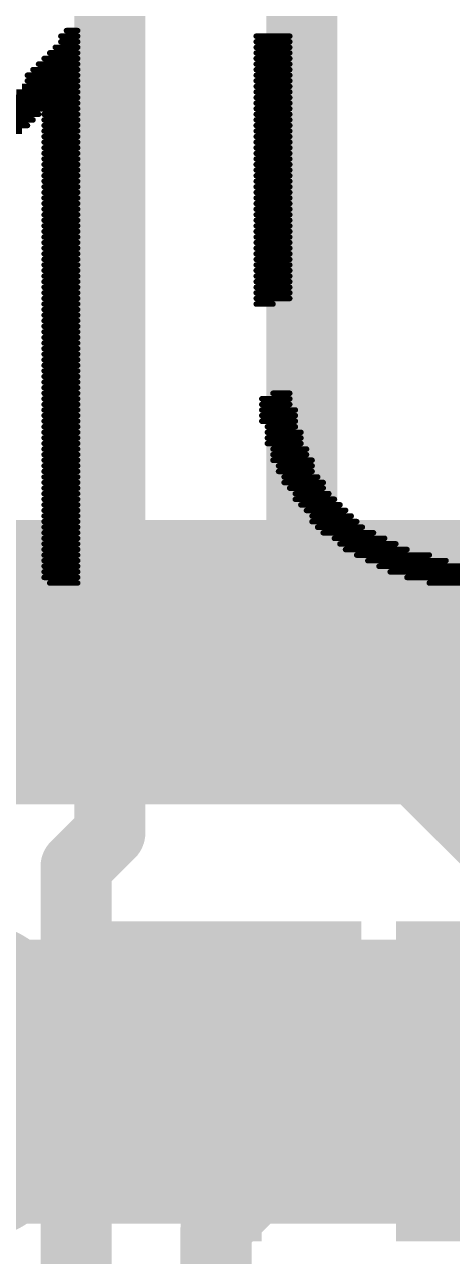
# Model space of a CAD drawing. Header units: inches. Extents: x -0.14 to 1.19, y -0.12 to 0.99.
# Drawn here: x 0.401 to 0.461, y 0.2226 to 0.3957 of the extents above; entities that cross this region are included whole.
import ezdxf

# ---------------------------------------------------------------- set-up
doc = ezdxf.new("R2010")
doc.units = ezdxf.units.IN
doc.header["$MEASUREMENT"] = 0
for name, color, linetype in [('Bottom Layer', 5, 'Continuous'), ('Bottom Overlay', 54, 'Continuous'), ('Top Layer', 1, 'Continuous'), ('Top Overlay', 2, 'Continuous'), ('Via Holes', 16, 'Continuous')]:
    doc.layers.add(name, color=color, linetype=linetype)
doc.styles.add('Arial_Bold', font='', dxfattribs={"height": 0.2})
doc.styles.get('Arial_Bold').set_extended_font_data('Arial', bold=True)

# ---------------------------------------------------------------- blocks, each defined once
blk = doc.blocks.new('SO_14_35')
at = {"layer": 'Top Overlay', "const_width": 0.005}
blk.add_lwpolyline([(-0.071, -0.173), (0.071, -0.173)], dxfattribs=at)

msp = doc.modelspace()

# ---------------------------------------------------------------- hatches: boundary and pattern name
at = {"layer": 'Bottom Layer'}
h = msp.add_hatch(color=5, dxfattribs=at)
edge = h.paths.add_edge_path()
edge.add_arc((0.4486185, 0.2470836), 0.011811, 0, 360)
at = {"layer": 'Top Layer'}
h = msp.add_hatch(color=1, dxfattribs=at)
edge = h.paths.add_edge_path()
edge.add_arc((0.4486185, 0.2470836), 0.011811, 0, 360)
at = {"layer": 'Via Holes'}
h = msp.add_hatch(color=7, dxfattribs=at)
edge = h.paths.add_edge_path()
edge.add_arc((0.4486185, 0.2470836), 0.0059055, 0, 360)

# ---------------------------------------------------------------- linework, layer by layer
at = {"layer": 'Bottom Layer', "const_width": 0.04}
for points in [[(0.3444315, 0.3060341), (0.6605685, 0.3060341)], [(0.364, 0.247), (0.4285349, 0.247)], [(0.4285349, 0.247), (0.4286185, 0.2470836)], [(0.4286185, 0.247), (0.527, 0.247)]]:
    msp.add_lwpolyline(points, dxfattribs=at)
at = {"layer": 'Bottom Layer', "const_width": 0.02}
for points in [[(0.4185349, 0.247, 1), (0.4385349, 0.247, 1)], [(0.4185349, 0.247, 1), (0.4385349, 0.247, 1)], [(0.4186185, 0.2470836, 1), (0.4386185, 0.2470836, 1)], [(0.4186185, 0.247, 1), (0.4386185, 0.247, 1)]]:
    msp.add_lwpolyline(points, format="xyb", close=True, dxfattribs=at)
at = {"layer": 'Bottom Overlay', "const_width": 0.000785}
for points in [[(0.4069068, 0.3948877), (0.4084768, 0.3948877)], [(0.4061217, 0.3941027), (0.4084768, 0.3941027)], [(0.4061217, 0.3933176), (0.4084768, 0.3933176)], [(0.4335984, 0.3941027), (0.4383087, 0.3941027)], [(0.4335984, 0.3933176), (0.4383087, 0.3933176)], [(0.4045517, 0.3917475), (0.4084768, 0.3917475)], [(0.4053367, 0.3925325), (0.4084768, 0.3925325)], [(0.4335984, 0.3925325), (0.4383087, 0.3925325)], [(0.4335984, 0.3917475), (0.4383087, 0.3917475)], [(0.4021965, 0.3893924), (0.4084768, 0.3893924)], [(0.4029816, 0.3901774), (0.4084768, 0.3901774)], [(0.4037666, 0.3909625), (0.4084768, 0.3909625)], [(0.4335984, 0.3909625), (0.4383087, 0.3909625)], [(0.4335984, 0.3901774), (0.4383087, 0.3901774)], [(0.4335984, 0.3893924), (0.4383087, 0.3893924)], [(0.4014114, 0.3886073), (0.4084768, 0.3886073)], [(0.4014114, 0.3878223), (0.4084768, 0.3878223)], [(0.4335984, 0.3886073), (0.4383087, 0.3886073)], [(0.4335984, 0.3878223), (0.4383087, 0.3878223)], [(0.3998414, 0.3862522), (0.4084768, 0.3862522)], [(0.4006264, 0.3870372), (0.4084768, 0.3870372)], [(0.4335984, 0.3870372), (0.4383087, 0.3870372)], [(0.4335984, 0.3862522), (0.4383087, 0.3862522)], [(0.3982713, 0.3846821), (0.4084768, 0.3846821)], [(0.3990563, 0.3854671), (0.4084768, 0.3854671)], [(0.4335984, 0.3854671), (0.4383087, 0.3854671)], [(0.4335984, 0.3846821), (0.4383087, 0.3846821)], [(0.3967012, 0.383112), (0.4029816, 0.383112)], [(0.3974863, 0.3838971), (0.4084768, 0.3838971)], [(0.4037666, 0.383112), (0.4084768, 0.383112)], [(0.4335984, 0.3838971), (0.4383087, 0.3838971)], [(0.4335984, 0.383112), (0.4383087, 0.383112)], [(0.3951311, 0.3807568), (0.4006264, 0.3807568)], [(0.3959161, 0.382327), (0.4021965, 0.382327)], [(0.3959161, 0.3815419), (0.4014114, 0.3815419)], [(0.4037666, 0.382327), (0.4084768, 0.382327)], [(0.4037666, 0.3815419), (0.4084768, 0.3815419)], [(0.4037666, 0.3807568), (0.4084768, 0.3807568)], [(0.4335984, 0.382327), (0.4383087, 0.382327)], [(0.4335984, 0.3815419), (0.4383087, 0.3815419)], [(0.4335984, 0.3807568), (0.4383087, 0.3807568)], [(0.4037666, 0.3799718), (0.4084768, 0.3799718)], [(0.4037666, 0.3791868), (0.4084768, 0.3791868)], [(0.4335984, 0.3799718), (0.4383087, 0.3799718)], [(0.4335984, 0.3791868), (0.4383087, 0.3791868)], [(0.4037666, 0.3784017), (0.4084768, 0.3784017)], [(0.4037666, 0.3776167), (0.4084768, 0.3776167)], [(0.4335984, 0.3784017), (0.4383087, 0.3784017)], [(0.4335984, 0.3776167), (0.4383087, 0.3776167)], [(0.4037666, 0.3768317), (0.4084768, 0.3768317)], [(0.4037666, 0.3760465), (0.4084768, 0.3760465)], [(0.4335984, 0.3768317), (0.4383087, 0.3768317)], [(0.4335984, 0.3760465), (0.4383087, 0.3760465)], [(0.4037666, 0.3752615), (0.4084768, 0.3752615)], [(0.4037666, 0.3744765), (0.4084768, 0.3744765)], [(0.4037666, 0.3736914), (0.4084768, 0.3736914)], [(0.4335984, 0.3752615), (0.4383087, 0.3752615)], [(0.4335984, 0.3744765), (0.4383087, 0.3744765)], [(0.4335984, 0.3736914), (0.4383087, 0.3736914)], [(0.4037666, 0.3729064), (0.4084768, 0.3729064)], [(0.4037666, 0.3721214), (0.4084768, 0.3721214)], [(0.4335984, 0.3729064), (0.4383087, 0.3729064)], [(0.4335984, 0.3721214), (0.4383087, 0.3721214)], [(0.4037666, 0.3713363), (0.4084768, 0.3713363)], [(0.4037666, 0.3705513), (0.4084768, 0.3705513)], [(0.4335984, 0.3713363), (0.4383087, 0.3713363)], [(0.4335984, 0.3705513), (0.4383087, 0.3705513)], [(0.4037666, 0.3697662), (0.4084768, 0.3697662)], [(0.4037666, 0.3689812), (0.4084768, 0.3689812)], [(0.4335984, 0.3697662), (0.4383087, 0.3697662)], [(0.4335984, 0.3689812), (0.4383087, 0.3689812)], [(0.4037666, 0.3681961), (0.4084768, 0.3681961)], [(0.4037666, 0.3674111), (0.4084768, 0.3674111)], [(0.4335984, 0.3681961), (0.4383087, 0.3681961)], [(0.4335984, 0.3674111), (0.4383087, 0.3674111)], [(0.4037666, 0.366626), (0.4084768, 0.366626)], [(0.4037666, 0.365841), (0.4084768, 0.365841)], [(0.4037666, 0.365056), (0.4084768, 0.365056)], [(0.4335984, 0.366626), (0.4383087, 0.366626)], [(0.4335984, 0.365841), (0.4383087, 0.365841)], [(0.4335984, 0.365056), (0.4383087, 0.365056)], [(0.4037666, 0.3642709), (0.4084768, 0.3642709)], [(0.4037666, 0.3634858), (0.4084768, 0.3634858)], [(0.4335984, 0.3642709), (0.4383087, 0.3642709)], [(0.4335984, 0.3634858), (0.4383087, 0.3634858)], [(0.4037666, 0.3627008), (0.4084768, 0.3627008)], [(0.4037666, 0.3619158), (0.4084768, 0.3619158)], [(0.4335984, 0.3627008), (0.4383087, 0.3627008)], [(0.4335984, 0.3619158), (0.4383087, 0.3619158)], [(0.4037666, 0.3611307), (0.4084768, 0.3611307)], [(0.4037666, 0.3603457), (0.4084768, 0.3603457)], [(0.4335984, 0.3611307), (0.4383087, 0.3611307)], [(0.4335984, 0.3603457), (0.4383087, 0.3603457)], [(0.4037666, 0.3595606), (0.4084768, 0.3595606)], [(0.4037666, 0.3587756), (0.4084768, 0.3587756)], [(0.4335984, 0.3595606), (0.4383087, 0.3595606)], [(0.4335984, 0.3587756), (0.4383087, 0.3587756)], [(0.4037666, 0.3579905), (0.4084768, 0.3579905)], [(0.4037666, 0.3572055), (0.4084768, 0.3572055)], [(0.4037666, 0.3564204), (0.4084768, 0.3564204)], [(0.4335984, 0.3579905), (0.4383087, 0.3579905)], [(0.4335984, 0.3572055), (0.4383087, 0.3572055)], [(0.4335984, 0.3564204), (0.4359535, 0.3564204)], [(0.4037666, 0.3556354), (0.4084768, 0.3556354)], [(0.4037666, 0.3548504), (0.4084768, 0.3548504)], [(0.4037666, 0.3540653), (0.4084768, 0.3540653)], [(0.4037666, 0.3532803), (0.4084768, 0.3532803)], [(0.4037666, 0.3524952), (0.4084768, 0.3524952)], [(0.4037666, 0.3517101), (0.4084768, 0.3517101)], [(0.4037666, 0.3509251), (0.4084768, 0.3509251)], [(0.4037666, 0.3501401), (0.4084768, 0.3501401)], [(0.4037666, 0.349355), (0.4084768, 0.349355)], [(0.4037666, 0.34857), (0.4084768, 0.34857)], [(0.4037666, 0.347785), (0.4084768, 0.347785)], [(0.4037666, 0.3469999), (0.4084768, 0.3469999)], [(0.4037666, 0.3462148), (0.4084768, 0.3462148)], [(0.4037666, 0.3454298), (0.4084768, 0.3454298)], [(0.4037666, 0.3446447), (0.4084768, 0.3446447)], [(0.4037666, 0.3438597), (0.4084768, 0.3438597)], [(0.4037666, 0.3430747), (0.4084768, 0.3430747)], [(0.4343834, 0.3430747), (0.4383087, 0.3430747)], [(0.4359535, 0.3438597), (0.4383087, 0.3438597)], [(0.4037666, 0.3422896), (0.4084768, 0.3422896)], [(0.4037666, 0.3415046), (0.4084768, 0.3415046)], [(0.4343834, 0.3422896), (0.4383087, 0.3422896)], [(0.4343834, 0.3415046), (0.4390937, 0.3415046)], [(0.4037666, 0.3407195), (0.4084768, 0.3407195)], [(0.4037666, 0.3399345), (0.4084768, 0.3399345)], [(0.4037666, 0.3391494), (0.4084768, 0.3391494)], [(0.4343834, 0.3407195), (0.4390937, 0.3407195)], [(0.4343834, 0.3399345), (0.4390937, 0.3399345)], [(0.4351684, 0.3391494), (0.4390937, 0.3391494)], [(0.4037666, 0.3383644), (0.4084768, 0.3383644)], [(0.4037666, 0.3375793), (0.4084768, 0.3375793)], [(0.4351684, 0.3383644), (0.4398787, 0.3383644)], [(0.4351684, 0.3375793), (0.4398787, 0.3375793)], [(0.4037666, 0.3367943), (0.4084768, 0.3367943)], [(0.4037666, 0.3360093), (0.4084768, 0.3360093)], [(0.4351684, 0.3367943), (0.4398787, 0.3367943)], [(0.4359535, 0.3360093), (0.4406638, 0.3360093)], [(0.4037666, 0.3352242), (0.4084768, 0.3352242)], [(0.4037666, 0.3344391), (0.4084768, 0.3344391)], [(0.4359535, 0.3352242), (0.4406638, 0.3352242)], [(0.4359535, 0.3344391), (0.4414488, 0.3344391)], [(0.4037666, 0.3336541), (0.4084768, 0.3336541)], [(0.4037666, 0.3328691), (0.4084768, 0.3328691)], [(0.4367385, 0.3336541), (0.4414488, 0.3336541)], [(0.4367385, 0.3328691), (0.4414488, 0.3328691)], [(0.4037666, 0.332084), (0.4084768, 0.332084)], [(0.4037666, 0.331299), (0.4084768, 0.331299)], [(0.4037666, 0.3305139), (0.4084768, 0.3305139)], [(0.4375235, 0.332084), (0.4422338, 0.332084)], [(0.4375235, 0.331299), (0.4430189, 0.331299)], [(0.4383087, 0.3305139), (0.4430189, 0.3305139)], [(0.4037666, 0.3297289), (0.4084768, 0.3297289)], [(0.4037666, 0.3289438), (0.4084768, 0.3289438)], [(0.4390937, 0.3297289), (0.443804, 0.3297289)], [(0.4390937, 0.3289438), (0.444589, 0.3289438)], [(0.4037666, 0.3281588), (0.4084768, 0.3281588)], [(0.4037666, 0.3273737), (0.4084768, 0.3273737)], [(0.4398787, 0.3281588), (0.4453741, 0.3281588)], [(0.4406638, 0.3273737), (0.4461591, 0.3273737)], [(0.4037666, 0.3265887), (0.4084768, 0.3265887)], [(0.4037666, 0.3258037), (0.4084768, 0.3258037)], [(0.4414488, 0.3265887), (0.4469441, 0.3265887)], [(0.4414488, 0.3258037), (0.4477292, 0.3258037)], [(0.4037666, 0.3250186), (0.4084768, 0.3250186)], [(0.4037666, 0.3242336), (0.4084768, 0.3242336)], [(0.4422338, 0.3250186), (0.4485142, 0.3250186)], [(0.4430189, 0.3242336), (0.4500843, 0.3242336)], [(0.4037666, 0.3234486), (0.4084768, 0.3234486)], [(0.4037666, 0.3226634), (0.4084768, 0.3226634)], [(0.4037666, 0.3218784), (0.4084768, 0.3218784)], [(0.444589, 0.3234486), (0.4516544, 0.3234486)], [(0.4453741, 0.3226634), (0.4532245, 0.3226634)], [(0.4461591, 0.3218784), (0.4547946, 0.3218784)], [(0.4037666, 0.3210934), (0.4084768, 0.3210934)], [(0.4037666, 0.3203083), (0.4084768, 0.3203083)], [(0.4477292, 0.3210934), (0.4579348, 0.3210934)], [(0.4492992, 0.3203083), (0.4602899, 0.3203083)], [(0.4037666, 0.3195233), (0.4084768, 0.3195233)], [(0.4037666, 0.3187383), (0.4084768, 0.3187383)], [(0.4508694, 0.3195233), (0.4854114, 0.3195233)], [(0.4524395, 0.3187383), (0.4830562, 0.3187383)], [(0.4037666, 0.3179532), (0.4084768, 0.3179532)], [(0.4045517, 0.3171681), (0.4084768, 0.3171681)], [(0.4547946, 0.3179532), (0.4807011, 0.3179532)], [(0.4579348, 0.3171681), (0.4775609, 0.3171681)]]:
    msp.add_lwpolyline(points, dxfattribs=at)
at = {"layer": 'Bottom Overlay', "const_width": 0.0003925}
for points in [[(0.4067106, 0.3948877, 1), (0.407103, 0.3948877, 1)], [(0.4082806, 0.3948877, 1), (0.408673, 0.3948877, 1)], [(0.4059255, 0.3941027, 1), (0.4063179, 0.3941027, 1)], [(0.4059255, 0.3933176, 1), (0.4063179, 0.3933176, 1)], [(0.4082806, 0.3941027, 1), (0.408673, 0.3941027, 1)], [(0.4082806, 0.3933176, 1), (0.408673, 0.3933176, 1)], [(0.4334022, 0.3941027, 1), (0.4337946, 0.3941027, 1)], [(0.4334022, 0.3933176, 1), (0.4337946, 0.3933176, 1)], [(0.4381125, 0.3941027, 1), (0.4385049, 0.3941027, 1)], [(0.4381125, 0.3933176, 1), (0.4385049, 0.3933176, 1)], [(0.4043555, 0.3917475, 1), (0.4047479, 0.3917475, 1)], [(0.4051405, 0.3925325, 1), (0.4055329, 0.3925325, 1)], [(0.4082806, 0.3925325, 1), (0.408673, 0.3925325, 1)], [(0.4082806, 0.3917475, 1), (0.408673, 0.3917475, 1)], [(0.4334022, 0.3925325, 1), (0.4337946, 0.3925325, 1)], [(0.4334022, 0.3917475, 1), (0.4337946, 0.3917475, 1)], [(0.4381125, 0.3925325, 1), (0.4385049, 0.3925325, 1)], [(0.4381125, 0.3917475, 1), (0.4385049, 0.3917475, 1)], [(0.4020003, 0.3893924, 1), (0.4023927, 0.3893924, 1)], [(0.4027854, 0.3901774, 1), (0.4031778, 0.3901774, 1)], [(0.4035704, 0.3909625, 1), (0.4039628, 0.3909625, 1)], [(0.4082806, 0.3909625, 1), (0.408673, 0.3909625, 1)], [(0.4082806, 0.3901774, 1), (0.408673, 0.3901774, 1)], [(0.4082806, 0.3893924, 1), (0.408673, 0.3893924, 1)], [(0.4334022, 0.3909625, 1), (0.4337946, 0.3909625, 1)], [(0.4334022, 0.3901774, 1), (0.4337946, 0.3901774, 1)], [(0.4334022, 0.3893924, 1), (0.4337946, 0.3893924, 1)], [(0.4381125, 0.3909625, 1), (0.4385049, 0.3909625, 1)], [(0.4381125, 0.3901774, 1), (0.4385049, 0.3901774, 1)], [(0.4381125, 0.3893924, 1), (0.4385049, 0.3893924, 1)], [(0.4012152, 0.3886073, 1), (0.4016076, 0.3886073, 1)], [(0.4012152, 0.3878223, 1), (0.4016076, 0.3878223, 1)], [(0.4082806, 0.3886073, 1), (0.408673, 0.3886073, 1)], [(0.4082806, 0.3878223, 1), (0.408673, 0.3878223, 1)], [(0.4334022, 0.3886073, 1), (0.4337946, 0.3886073, 1)], [(0.4334022, 0.3878223, 1), (0.4337946, 0.3878223, 1)], [(0.4381125, 0.3886073, 1), (0.4385049, 0.3886073, 1)], [(0.4381125, 0.3878223, 1), (0.4385049, 0.3878223, 1)], [(0.4082806, 0.3870372, 1), (0.408673, 0.3870372, 1)], [(0.4082806, 0.3862522, 1), (0.408673, 0.3862522, 1)], [(0.4334022, 0.3870372, 1), (0.4337946, 0.3870372, 1)], [(0.4334022, 0.3862522, 1), (0.4337946, 0.3862522, 1)], [(0.4381125, 0.3870372, 1), (0.4385049, 0.3870372, 1)], [(0.4381125, 0.3862522, 1), (0.4385049, 0.3862522, 1)], [(0.4082806, 0.3854671, 1), (0.408673, 0.3854671, 1)], [(0.4082806, 0.3846821, 1), (0.408673, 0.3846821, 1)], [(0.4334022, 0.3854671, 1), (0.4337946, 0.3854671, 1)], [(0.4334022, 0.3846821, 1), (0.4337946, 0.3846821, 1)], [(0.4381125, 0.3854671, 1), (0.4385049, 0.3854671, 1)], [(0.4381125, 0.3846821, 1), (0.4385049, 0.3846821, 1)], [(0.4027854, 0.383112, 1), (0.4031778, 0.383112, 1)], [(0.4035704, 0.383112, 1), (0.4039628, 0.383112, 1)], [(0.4082806, 0.3838971, 1), (0.408673, 0.3838971, 1)], [(0.4082806, 0.383112, 1), (0.408673, 0.383112, 1)], [(0.4334022, 0.3838971, 1), (0.4337946, 0.3838971, 1)], [(0.4334022, 0.383112, 1), (0.4337946, 0.383112, 1)], [(0.4381125, 0.3838971, 1), (0.4385049, 0.3838971, 1)], [(0.4381125, 0.383112, 1), (0.4385049, 0.383112, 1)], [(0.4012152, 0.3815419, 1), (0.4016076, 0.3815419, 1)], [(0.4020003, 0.382327, 1), (0.4023927, 0.382327, 1)], [(0.4035704, 0.382327, 1), (0.4039628, 0.382327, 1)], [(0.4035704, 0.3815419, 1), (0.4039628, 0.3815419, 1)], [(0.4035704, 0.3807568, 1), (0.4039628, 0.3807568, 1)], [(0.4082806, 0.382327, 1), (0.408673, 0.382327, 1)], [(0.4082806, 0.3815419, 1), (0.408673, 0.3815419, 1)], [(0.4082806, 0.3807568, 1), (0.408673, 0.3807568, 1)], [(0.4334022, 0.382327, 1), (0.4337946, 0.382327, 1)], [(0.4334022, 0.3815419, 1), (0.4337946, 0.3815419, 1)], [(0.4334022, 0.3807568, 1), (0.4337946, 0.3807568, 1)], [(0.4381125, 0.382327, 1), (0.4385049, 0.382327, 1)], [(0.4381125, 0.3815419, 1), (0.4385049, 0.3815419, 1)], [(0.4381125, 0.3807568, 1), (0.4385049, 0.3807568, 1)], [(0.4035704, 0.3799718, 1), (0.4039628, 0.3799718, 1)], [(0.4035704, 0.3791868, 1), (0.4039628, 0.3791868, 1)], [(0.4082806, 0.3799718, 1), (0.408673, 0.3799718, 1)], [(0.4082806, 0.3791868, 1), (0.408673, 0.3791868, 1)], [(0.4334022, 0.3799718, 1), (0.4337946, 0.3799718, 1)], [(0.4334022, 0.3791868, 1), (0.4337946, 0.3791868, 1)], [(0.4381125, 0.3799718, 1), (0.4385049, 0.3799718, 1)], [(0.4381125, 0.3791868, 1), (0.4385049, 0.3791868, 1)], [(0.4035704, 0.3784017, 1), (0.4039628, 0.3784017, 1)], [(0.4035704, 0.3776167, 1), (0.4039628, 0.3776167, 1)], [(0.4082806, 0.3784017, 1), (0.408673, 0.3784017, 1)], [(0.4082806, 0.3776167, 1), (0.408673, 0.3776167, 1)], [(0.4334022, 0.3784017, 1), (0.4337946, 0.3784017, 1)], [(0.4334022, 0.3776167, 1), (0.4337946, 0.3776167, 1)], [(0.4381125, 0.3784017, 1), (0.4385049, 0.3784017, 1)], [(0.4381125, 0.3776167, 1), (0.4385049, 0.3776167, 1)], [(0.4035704, 0.3768317, 1), (0.4039628, 0.3768317, 1)], [(0.4035704, 0.3760465, 1), (0.4039628, 0.3760465, 1)], [(0.4082806, 0.3768317, 1), (0.408673, 0.3768317, 1)], [(0.4082806, 0.3760465, 1), (0.408673, 0.3760465, 1)], [(0.4334022, 0.3768317, 1), (0.4337946, 0.3768317, 1)], [(0.4334022, 0.3760465, 1), (0.4337946, 0.3760465, 1)], [(0.4381125, 0.3768317, 1), (0.4385049, 0.3768317, 1)], [(0.4381125, 0.3760465, 1), (0.4385049, 0.3760465, 1)], [(0.4035704, 0.3752615, 1), (0.4039628, 0.3752615, 1)], [(0.4035704, 0.3744765, 1), (0.4039628, 0.3744765, 1)], [(0.4035704, 0.3736914, 1), (0.4039628, 0.3736914, 1)], [(0.4082806, 0.3752615, 1), (0.408673, 0.3752615, 1)], [(0.4082806, 0.3744765, 1), (0.408673, 0.3744765, 1)], [(0.4082806, 0.3736914, 1), (0.408673, 0.3736914, 1)], [(0.4334022, 0.3752615, 1), (0.4337946, 0.3752615, 1)], [(0.4334022, 0.3744765, 1), (0.4337946, 0.3744765, 1)], [(0.4334022, 0.3736914, 1), (0.4337946, 0.3736914, 1)], [(0.4381125, 0.3752615, 1), (0.4385049, 0.3752615, 1)], [(0.4381125, 0.3744765, 1), (0.4385049, 0.3744765, 1)], [(0.4381125, 0.3736914, 1), (0.4385049, 0.3736914, 1)], [(0.4035704, 0.3729064, 1), (0.4039628, 0.3729064, 1)], [(0.4035704, 0.3721214, 1), (0.4039628, 0.3721214, 1)], [(0.4082806, 0.3729064, 1), (0.408673, 0.3729064, 1)], [(0.4082806, 0.3721214, 1), (0.408673, 0.3721214, 1)], [(0.4334022, 0.3729064, 1), (0.4337946, 0.3729064, 1)], [(0.4334022, 0.3721214, 1), (0.4337946, 0.3721214, 1)], [(0.4381125, 0.3729064, 1), (0.4385049, 0.3729064, 1)], [(0.4381125, 0.3721214, 1), (0.4385049, 0.3721214, 1)], [(0.4035704, 0.3713363, 1), (0.4039628, 0.3713363, 1)], [(0.4035704, 0.3705513, 1), (0.4039628, 0.3705513, 1)], [(0.4082806, 0.3713363, 1), (0.408673, 0.3713363, 1)], [(0.4082806, 0.3705513, 1), (0.408673, 0.3705513, 1)], [(0.4334022, 0.3713363, 1), (0.4337946, 0.3713363, 1)], [(0.4334022, 0.3705513, 1), (0.4337946, 0.3705513, 1)], [(0.4381125, 0.3713363, 1), (0.4385049, 0.3713363, 1)], [(0.4381125, 0.3705513, 1), (0.4385049, 0.3705513, 1)], [(0.4035704, 0.3697662, 1), (0.4039628, 0.3697662, 1)], [(0.4035704, 0.3689812, 1), (0.4039628, 0.3689812, 1)], [(0.4082806, 0.3697662, 1), (0.408673, 0.3697662, 1)], [(0.4082806, 0.3689812, 1), (0.408673, 0.3689812, 1)], [(0.4334022, 0.3697662, 1), (0.4337946, 0.3697662, 1)], [(0.4334022, 0.3689812, 1), (0.4337946, 0.3689812, 1)], [(0.4381125, 0.3697662, 1), (0.4385049, 0.3697662, 1)], [(0.4381125, 0.3689812, 1), (0.4385049, 0.3689812, 1)], [(0.4035704, 0.3681961, 1), (0.4039628, 0.3681961, 1)], [(0.4035704, 0.3674111, 1), (0.4039628, 0.3674111, 1)], [(0.4082806, 0.3681961, 1), (0.408673, 0.3681961, 1)], [(0.4082806, 0.3674111, 1), (0.408673, 0.3674111, 1)], [(0.4334022, 0.3681961, 1), (0.4337946, 0.3681961, 1)], [(0.4334022, 0.3674111, 1), (0.4337946, 0.3674111, 1)], [(0.4381125, 0.3681961, 1), (0.4385049, 0.3681961, 1)], [(0.4381125, 0.3674111, 1), (0.4385049, 0.3674111, 1)], [(0.4035704, 0.366626, 1), (0.4039628, 0.366626, 1)], [(0.4035704, 0.365841, 1), (0.4039628, 0.365841, 1)], [(0.4035704, 0.365056, 1), (0.4039628, 0.365056, 1)], [(0.4082806, 0.366626, 1), (0.408673, 0.366626, 1)], [(0.4082806, 0.365841, 1), (0.408673, 0.365841, 1)], [(0.4082806, 0.365056, 1), (0.408673, 0.365056, 1)], [(0.4334022, 0.366626, 1), (0.4337946, 0.366626, 1)], [(0.4334022, 0.365841, 1), (0.4337946, 0.365841, 1)], [(0.4334022, 0.365056, 1), (0.4337946, 0.365056, 1)], [(0.4381125, 0.366626, 1), (0.4385049, 0.366626, 1)], [(0.4381125, 0.365841, 1), (0.4385049, 0.365841, 1)], [(0.4381125, 0.365056, 1), (0.4385049, 0.365056, 1)], [(0.4035704, 0.3642709, 1), (0.4039628, 0.3642709, 1)], [(0.4035704, 0.3634858, 1), (0.4039628, 0.3634858, 1)], [(0.4082806, 0.3642709, 1), (0.408673, 0.3642709, 1)], [(0.4082806, 0.3634858, 1), (0.408673, 0.3634858, 1)], [(0.4334022, 0.3642709, 1), (0.4337946, 0.3642709, 1)], [(0.4334022, 0.3634858, 1), (0.4337946, 0.3634858, 1)], [(0.4381125, 0.3642709, 1), (0.4385049, 0.3642709, 1)], [(0.4381125, 0.3634858, 1), (0.4385049, 0.3634858, 1)], [(0.4035704, 0.3627008, 1), (0.4039628, 0.3627008, 1)], [(0.4035704, 0.3619158, 1), (0.4039628, 0.3619158, 1)], [(0.4082806, 0.3627008, 1), (0.408673, 0.3627008, 1)], [(0.4082806, 0.3619158, 1), (0.408673, 0.3619158, 1)], [(0.4334022, 0.3627008, 1), (0.4337946, 0.3627008, 1)], [(0.4334022, 0.3619158, 1), (0.4337946, 0.3619158, 1)], [(0.4381125, 0.3627008, 1), (0.4385049, 0.3627008, 1)], [(0.4381125, 0.3619158, 1), (0.4385049, 0.3619158, 1)], [(0.4035704, 0.3611307, 1), (0.4039628, 0.3611307, 1)], [(0.4035704, 0.3603457, 1), (0.4039628, 0.3603457, 1)], [(0.4082806, 0.3611307, 1), (0.408673, 0.3611307, 1)], [(0.4082806, 0.3603457, 1), (0.408673, 0.3603457, 1)], [(0.4334022, 0.3611307, 1), (0.4337946, 0.3611307, 1)], [(0.4334022, 0.3603457, 1), (0.4337946, 0.3603457, 1)], [(0.4381125, 0.3611307, 1), (0.4385049, 0.3611307, 1)], [(0.4381125, 0.3603457, 1), (0.4385049, 0.3603457, 1)], [(0.4035704, 0.3595606, 1), (0.4039628, 0.3595606, 1)], [(0.4035704, 0.3587756, 1), (0.4039628, 0.3587756, 1)], [(0.4082806, 0.3595606, 1), (0.408673, 0.3595606, 1)], [(0.4082806, 0.3587756, 1), (0.408673, 0.3587756, 1)], [(0.4334022, 0.3595606, 1), (0.4337946, 0.3595606, 1)], [(0.4334022, 0.3587756, 1), (0.4337946, 0.3587756, 1)], [(0.4381125, 0.3595606, 1), (0.4385049, 0.3595606, 1)], [(0.4381125, 0.3587756, 1), (0.4385049, 0.3587756, 1)], [(0.4035704, 0.3579905, 1), (0.4039628, 0.3579905, 1)], [(0.4035704, 0.3572055, 1), (0.4039628, 0.3572055, 1)], [(0.4035704, 0.3564204, 1), (0.4039628, 0.3564204, 1)], [(0.4082806, 0.3579905, 1), (0.408673, 0.3579905, 1)], [(0.4082806, 0.3572055, 1), (0.408673, 0.3572055, 1)], [(0.4082806, 0.3564204, 1), (0.408673, 0.3564204, 1)], [(0.4334022, 0.3579905, 1), (0.4337946, 0.3579905, 1)], [(0.4334022, 0.3572055, 1), (0.4337946, 0.3572055, 1)], [(0.4334022, 0.3564204, 1), (0.4337946, 0.3564204, 1)], [(0.4357573, 0.3564204, 1), (0.4361497, 0.3564204, 1)], [(0.4381125, 0.3579905, 1), (0.4385049, 0.3579905, 1)], [(0.4381125, 0.3572055, 1), (0.4385049, 0.3572055, 1)], [(0.4035704, 0.3556354, 1), (0.4039628, 0.3556354, 1)], [(0.4035704, 0.3548504, 1), (0.4039628, 0.3548504, 1)], [(0.4082806, 0.3556354, 1), (0.408673, 0.3556354, 1)], [(0.4082806, 0.3548504, 1), (0.408673, 0.3548504, 1)], [(0.4035704, 0.3540653, 1), (0.4039628, 0.3540653, 1)], [(0.4035704, 0.3532803, 1), (0.4039628, 0.3532803, 1)], [(0.4082806, 0.3540653, 1), (0.408673, 0.3540653, 1)], [(0.4082806, 0.3532803, 1), (0.408673, 0.3532803, 1)], [(0.4035704, 0.3524952, 1), (0.4039628, 0.3524952, 1)], [(0.4035704, 0.3517101, 1), (0.4039628, 0.3517101, 1)], [(0.4082806, 0.3524952, 1), (0.408673, 0.3524952, 1)], [(0.4082806, 0.3517101, 1), (0.408673, 0.3517101, 1)], [(0.4035704, 0.3509251, 1), (0.4039628, 0.3509251, 1)], [(0.4035704, 0.3501401, 1), (0.4039628, 0.3501401, 1)], [(0.4082806, 0.3509251, 1), (0.408673, 0.3509251, 1)], [(0.4082806, 0.3501401, 1), (0.408673, 0.3501401, 1)], [(0.4035704, 0.349355, 1), (0.4039628, 0.349355, 1)], [(0.4035704, 0.34857, 1), (0.4039628, 0.34857, 1)], [(0.4035704, 0.347785, 1), (0.4039628, 0.347785, 1)], [(0.4082806, 0.349355, 1), (0.408673, 0.349355, 1)], [(0.4082806, 0.34857, 1), (0.408673, 0.34857, 1)], [(0.4082806, 0.347785, 1), (0.408673, 0.347785, 1)], [(0.4035704, 0.3469999, 1), (0.4039628, 0.3469999, 1)], [(0.4035704, 0.3462148, 1), (0.4039628, 0.3462148, 1)], [(0.4082806, 0.3469999, 1), (0.408673, 0.3469999, 1)], [(0.4082806, 0.3462148, 1), (0.408673, 0.3462148, 1)], [(0.4035704, 0.3454298, 1), (0.4039628, 0.3454298, 1)], [(0.4035704, 0.3446447, 1), (0.4039628, 0.3446447, 1)], [(0.4082806, 0.3454298, 1), (0.408673, 0.3454298, 1)], [(0.4082806, 0.3446447, 1), (0.408673, 0.3446447, 1)], [(0.4035704, 0.3438597, 1), (0.4039628, 0.3438597, 1)], [(0.4035704, 0.3430747, 1), (0.4039628, 0.3430747, 1)], [(0.4082806, 0.3438597, 1), (0.408673, 0.3438597, 1)], [(0.4082806, 0.3430747, 1), (0.408673, 0.3430747, 1)], [(0.4341872, 0.3430747, 1), (0.4345796, 0.3430747, 1)], [(0.4357573, 0.3438597, 1), (0.4361497, 0.3438597, 1)], [(0.4381125, 0.3438597, 1), (0.4385049, 0.3438597, 1)], [(0.4381125, 0.3430747, 1), (0.4385049, 0.3430747, 1)], [(0.4035704, 0.3422896, 1), (0.4039628, 0.3422896, 1)], [(0.4035704, 0.3415046, 1), (0.4039628, 0.3415046, 1)], [(0.4082806, 0.3422896, 1), (0.408673, 0.3422896, 1)], [(0.4082806, 0.3415046, 1), (0.408673, 0.3415046, 1)], [(0.4341872, 0.3422896, 1), (0.4345796, 0.3422896, 1)], [(0.4341872, 0.3415046, 1), (0.4345796, 0.3415046, 1)], [(0.4381125, 0.3422896, 1), (0.4385049, 0.3422896, 1)], [(0.4388975, 0.3415046, 1), (0.4392899, 0.3415046, 1)], [(0.4035704, 0.3407195, 1), (0.4039628, 0.3407195, 1)], [(0.4035704, 0.3399345, 1), (0.4039628, 0.3399345, 1)], [(0.4035704, 0.3391494, 1), (0.4039628, 0.3391494, 1)], [(0.4082806, 0.3407195, 1), (0.408673, 0.3407195, 1)], [(0.4082806, 0.3399345, 1), (0.408673, 0.3399345, 1)], [(0.4082806, 0.3391494, 1), (0.408673, 0.3391494, 1)], [(0.4341872, 0.3407195, 1), (0.4345796, 0.3407195, 1)], [(0.4341872, 0.3399345, 1), (0.4345796, 0.3399345, 1)], [(0.4349722, 0.3391494, 1), (0.4353646, 0.3391494, 1)], [(0.4388975, 0.3407195, 1), (0.4392899, 0.3407195, 1)], [(0.4388975, 0.3399345, 1), (0.4392899, 0.3399345, 1)], [(0.4388975, 0.3391494, 1), (0.4392899, 0.3391494, 1)], [(0.4035704, 0.3383644, 1), (0.4039628, 0.3383644, 1)], [(0.4035704, 0.3375793, 1), (0.4039628, 0.3375793, 1)], [(0.4082806, 0.3383644, 1), (0.408673, 0.3383644, 1)], [(0.4082806, 0.3375793, 1), (0.408673, 0.3375793, 1)], [(0.4349722, 0.3383644, 1), (0.4353646, 0.3383644, 1)], [(0.4349722, 0.3375793, 1), (0.4353646, 0.3375793, 1)], [(0.4396825, 0.3383644, 1), (0.4400749, 0.3383644, 1)], [(0.4396825, 0.3375793, 1), (0.4400749, 0.3375793, 1)], [(0.4035704, 0.3367943, 1), (0.4039628, 0.3367943, 1)], [(0.4035704, 0.3360093, 1), (0.4039628, 0.3360093, 1)], [(0.4082806, 0.3367943, 1), (0.408673, 0.3367943, 1)], [(0.4082806, 0.3360093, 1), (0.408673, 0.3360093, 1)], [(0.4349722, 0.3367943, 1), (0.4353646, 0.3367943, 1)], [(0.4357573, 0.3360093, 1), (0.4361497, 0.3360093, 1)], [(0.4396825, 0.3367943, 1), (0.4400749, 0.3367943, 1)], [(0.4404676, 0.3360093, 1), (0.44086, 0.3360093, 1)], [(0.4035704, 0.3352242, 1), (0.4039628, 0.3352242, 1)], [(0.4035704, 0.3344391, 1), (0.4039628, 0.3344391, 1)], [(0.4082806, 0.3352242, 1), (0.408673, 0.3352242, 1)], [(0.4082806, 0.3344391, 1), (0.408673, 0.3344391, 1)], [(0.4357573, 0.3352242, 1), (0.4361497, 0.3352242, 1)], [(0.4357573, 0.3344391, 1), (0.4361497, 0.3344391, 1)], [(0.4404676, 0.3352242, 1), (0.44086, 0.3352242, 1)], [(0.4412526, 0.3344391, 1), (0.441645, 0.3344391, 1)], [(0.4035704, 0.3336541, 1), (0.4039628, 0.3336541, 1)], [(0.4035704, 0.3328691, 1), (0.4039628, 0.3328691, 1)], [(0.4082806, 0.3336541, 1), (0.408673, 0.3336541, 1)], [(0.4082806, 0.3328691, 1), (0.408673, 0.3328691, 1)], [(0.4365423, 0.3336541, 1), (0.4369347, 0.3336541, 1)], [(0.4365423, 0.3328691, 1), (0.4369347, 0.3328691, 1)], [(0.4412526, 0.3336541, 1), (0.441645, 0.3336541, 1)], [(0.4412526, 0.3328691, 1), (0.441645, 0.3328691, 1)], [(0.4035704, 0.332084, 1), (0.4039628, 0.332084, 1)], [(0.4035704, 0.331299, 1), (0.4039628, 0.331299, 1)], [(0.4035704, 0.3305139, 1), (0.4039628, 0.3305139, 1)], [(0.4082806, 0.332084, 1), (0.408673, 0.332084, 1)], [(0.4082806, 0.331299, 1), (0.408673, 0.331299, 1)], [(0.4082806, 0.3305139, 1), (0.408673, 0.3305139, 1)], [(0.4373273, 0.332084, 1), (0.4377197, 0.332084, 1)], [(0.4373273, 0.331299, 1), (0.4377197, 0.331299, 1)], [(0.4381125, 0.3305139, 1), (0.4385049, 0.3305139, 1)], [(0.4420376, 0.332084, 1), (0.44243, 0.332084, 1)], [(0.4428227, 0.331299, 1), (0.4432151, 0.331299, 1)], [(0.4428227, 0.3305139, 1), (0.4432151, 0.3305139, 1)], [(0.4035704, 0.3297289, 1), (0.4039628, 0.3297289, 1)], [(0.4035704, 0.3289438, 1), (0.4039628, 0.3289438, 1)], [(0.4082806, 0.3297289, 1), (0.408673, 0.3297289, 1)], [(0.4082806, 0.3289438, 1), (0.408673, 0.3289438, 1)], [(0.4388975, 0.3297289, 1), (0.4392899, 0.3297289, 1)], [(0.4388975, 0.3289438, 1), (0.4392899, 0.3289438, 1)], [(0.4436078, 0.3297289, 1), (0.4440002, 0.3297289, 1)], [(0.4443928, 0.3289438, 1), (0.4447852, 0.3289438, 1)], [(0.4035704, 0.3281588, 1), (0.4039628, 0.3281588, 1)], [(0.4035704, 0.3273737, 1), (0.4039628, 0.3273737, 1)], [(0.4082806, 0.3281588, 1), (0.408673, 0.3281588, 1)], [(0.4082806, 0.3273737, 1), (0.408673, 0.3273737, 1)], [(0.4396825, 0.3281588, 1), (0.4400749, 0.3281588, 1)], [(0.4404676, 0.3273737, 1), (0.44086, 0.3273737, 1)], [(0.4451779, 0.3281588, 1), (0.4455703, 0.3281588, 1)], [(0.4459629, 0.3273737, 1), (0.4463553, 0.3273737, 1)], [(0.4035704, 0.3265887, 1), (0.4039628, 0.3265887, 1)], [(0.4035704, 0.3258037, 1), (0.4039628, 0.3258037, 1)], [(0.4082806, 0.3265887, 1), (0.408673, 0.3265887, 1)], [(0.4082806, 0.3258037, 1), (0.408673, 0.3258037, 1)], [(0.4412526, 0.3265887, 1), (0.441645, 0.3265887, 1)], [(0.4412526, 0.3258037, 1), (0.441645, 0.3258037, 1)], [(0.4467479, 0.3265887, 1), (0.4471403, 0.3265887, 1)], [(0.447533, 0.3258037, 1), (0.4479254, 0.3258037, 1)], [(0.4035704, 0.3250186, 1), (0.4039628, 0.3250186, 1)], [(0.4035704, 0.3242336, 1), (0.4039628, 0.3242336, 1)], [(0.4082806, 0.3250186, 1), (0.408673, 0.3250186, 1)], [(0.4082806, 0.3242336, 1), (0.408673, 0.3242336, 1)], [(0.4420376, 0.3250186, 1), (0.44243, 0.3250186, 1)], [(0.4428227, 0.3242336, 1), (0.4432151, 0.3242336, 1)], [(0.448318, 0.3250186, 1), (0.4487104, 0.3250186, 1)], [(0.4498881, 0.3242336, 1), (0.4502805, 0.3242336, 1)], [(0.4035704, 0.3234486, 1), (0.4039628, 0.3234486, 1)], [(0.4035704, 0.3226634, 1), (0.4039628, 0.3226634, 1)], [(0.4035704, 0.3218784, 1), (0.4039628, 0.3218784, 1)], [(0.4082806, 0.3234486, 1), (0.408673, 0.3234486, 1)], [(0.4082806, 0.3226634, 1), (0.408673, 0.3226634, 1)], [(0.4082806, 0.3218784, 1), (0.408673, 0.3218784, 1)], [(0.4443928, 0.3234486, 1), (0.4447852, 0.3234486, 1)], [(0.4451779, 0.3226634, 1), (0.4455703, 0.3226634, 1)], [(0.4459629, 0.3218784, 1), (0.4463553, 0.3218784, 1)], [(0.4514582, 0.3234486, 1), (0.4518506, 0.3234486, 1)], [(0.4530283, 0.3226634, 1), (0.4534207, 0.3226634, 1)], [(0.4545984, 0.3218784, 1), (0.4549908, 0.3218784, 1)], [(0.4035704, 0.3210934, 1), (0.4039628, 0.3210934, 1)], [(0.4035704, 0.3203083, 1), (0.4039628, 0.3203083, 1)], [(0.4082806, 0.3210934, 1), (0.408673, 0.3210934, 1)], [(0.4082806, 0.3203083, 1), (0.408673, 0.3203083, 1)], [(0.447533, 0.3210934, 1), (0.4479254, 0.3210934, 1)], [(0.449103, 0.3203083, 1), (0.4494954, 0.3203083, 1)], [(0.4577386, 0.3210934, 1), (0.458131, 0.3210934, 1)], [(0.4600937, 0.3203083, 1), (0.4604861, 0.3203083, 1)], [(0.4035704, 0.3195233, 1), (0.4039628, 0.3195233, 1)], [(0.4035704, 0.3187383, 1), (0.4039628, 0.3187383, 1)], [(0.4082806, 0.3195233, 1), (0.408673, 0.3195233, 1)], [(0.4082806, 0.3187383, 1), (0.408673, 0.3187383, 1)], [(0.4506732, 0.3195233, 1), (0.4510656, 0.3195233, 1)], [(0.4522433, 0.3187383, 1), (0.4526357, 0.3187383, 1)], [(0.4035704, 0.3179532, 1), (0.4039628, 0.3179532, 1)], [(0.4043555, 0.3171681, 1), (0.4047479, 0.3171681, 1)], [(0.4082806, 0.3179532, 1), (0.408673, 0.3179532, 1)], [(0.4082806, 0.3171681, 1), (0.408673, 0.3171681, 1)], [(0.4545984, 0.3179532, 1), (0.4549908, 0.3179532, 1)], [(0.4577386, 0.3171681, 1), (0.458131, 0.3171681, 1)]]:
    msp.add_lwpolyline(points, format="xyb", close=True, dxfattribs=at)
at = {"layer": 'Top Layer', "const_width": 0.01}
for points in [[(0.413, 0.282), (0.413, 0.516)], [(0.44, 0.307), (0.44, 0.5)], [(0.44, 0.307), (0.4869922, 0.2600078)], [(0.408252, 0.277252), (0.413, 0.282)], [(0.408252, 0.1944331), (0.408252, 0.277252)], [(0.4279371, 0.2264022), (0.4486185, 0.2470836)], [(0.4279371, 0.1944331), (0.4279371, 0.2264022)]]:
    msp.add_lwpolyline(points, dxfattribs=at)
at = {"layer": 'Top Layer', "const_width": 0.005}
for points in [[(0.4375, 0.307, 1), (0.4425, 0.307, 1)], [(0.4375, 0.307, 1), (0.4425, 0.307, 1)], [(0.4105, 0.282, 1), (0.4155, 0.282, 1)], [(0.4105, 0.282, 1), (0.4155, 0.282, 1)], [(0.405752, 0.277252, 1), (0.410752, 0.277252, 1)], [(0.405752, 0.277252, 1), (0.410752, 0.277252, 1)], [(0.4461185, 0.2470836, 1), (0.4511185, 0.2470836, 1)], [(0.4254371, 0.2264022, 1), (0.4304371, 0.2264022, 1)], [(0.4254371, 0.2264022, 1), (0.4304371, 0.2264022, 1)]]:
    msp.add_lwpolyline(points, format="xyb", close=True, dxfattribs=at)

# ---------------------------------------------------------------- block references
msp.add_blockref('SO_14_35', (0.416, 0.484))

# ---------------------------------------------------------------- texts
at = {"layer": 'Top Overlay', "style": 'Arial_Bold'}
msp.add_text('ELECTRODE INPUT', height=0.045, dxfattribs=at).set_placement((0.243, 0.2245408))

doc.saveas('drawing.dxf')
